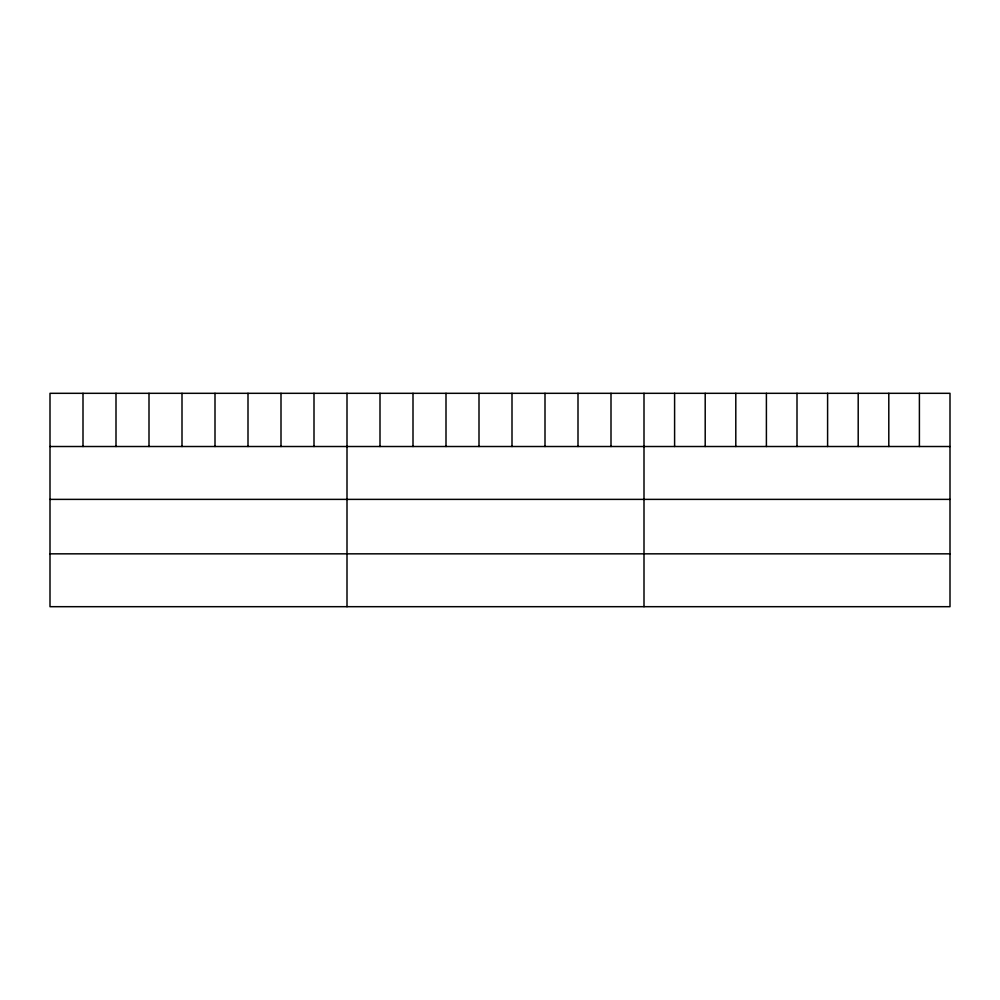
<?xml version="1.0" encoding="UTF-8"?>
<svg xmlns="http://www.w3.org/2000/svg" width="1000" height="1000" viewBox="0 0 1000 1000"><rect width="100%" height="100%" fill="white"/><g stroke="black" fill="none" stroke-linecap="round" stroke-linejoin="round"><path stroke-width="1.5" d="M950 446.512L950 606.688L50 606.688L50 393.312L950 393.312L950 446.512L50 446.512M50 499.375L950 499.375M50 553.837L950 553.837M919.4 393.312L919.4 446.512M888.8 393.312L888.8 446.512M858.2 393.312L858.2 446.512M827.6 393.312L827.6 446.512M797 393.312L797 446.512M766.4 393.312L766.4 446.512M735.8 393.312L735.8 446.512M705.2 393.312L705.2 446.512M674.6 393.312L674.6 446.512M644 393.312L644 606.688M611 393.312L611 446.512M578 393.312L578 446.512M545 393.312L545 446.512M512 393.312L512 446.512M479 393.312L479 446.512M446 393.312L446 446.512M413 393.312L413 446.512M380 393.312L380 446.512M347 393.312L347 606.688M314 393.312L314 446.512M281 393.312L281 446.512M248 393.312L248 446.512M215 393.312L215 446.512M182 393.312L182 446.512M149 393.312L149 446.512M116 393.312L116 446.512M83 393.312L83 446.512"/></g></svg>
